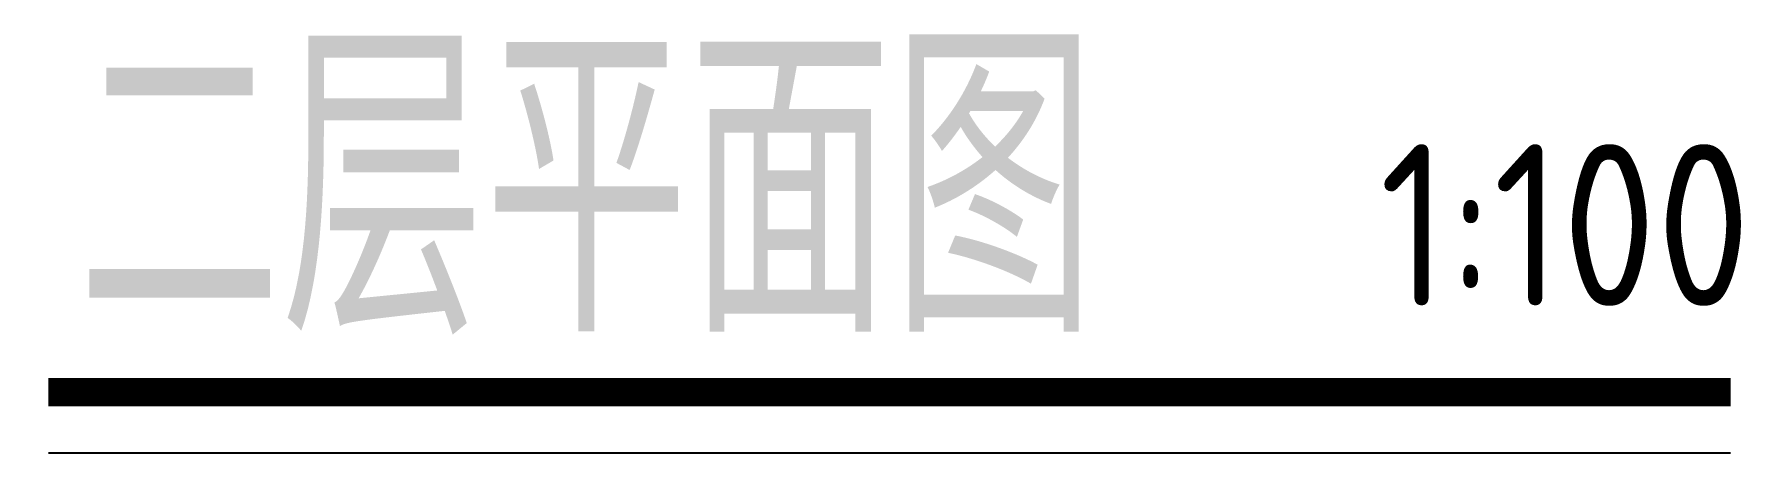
# Model space of a CAD drawing. Header units: millimetres. Extents: x -1807 to 2428, y 0 to 1036.
import ezdxf

# ---------------------------------------------------------------- set-up
doc = ezdxf.new("R2010")
doc.units = ezdxf.units.MM
doc.layers.add('PUB_TEXT', color=7, linetype='Continuous')
doc.styles.add('国标', font='gbenor.shx', dxfattribs={"bigfont": 'gbcbig.shx'})

# ---------------------------------------------------------------- blocks, each defined once
blk = doc.blocks.new('tumingbiaozhubili2')
at = {"layer": 'PUB_TEXT', "color": 4, "const_width": 70}
blk.add_lwpolyline([(-2082.2, 150), (2082.2, 150)], dxfattribs=at)
at = {"layer": 'PUB_TEXT', "color": 4}
blk.add_lwpolyline([(-2082.2, 0), (2082.2, 0)], dxfattribs=at)

msp = doc.modelspace()

# ---------------------------------------------------------------- block references
msp.add_blockref('tumingbiaozhubili2', (310.5, 0.1))

# ---------------------------------------------------------------- texts
at = {"layer": 'PUB_TEXT', "color": 7, "style": '国标'}
for s, height, p in [('二层平面图', 700, (-1699.1, 300.1)), ('1:100', 400, (1523.4, 363.8))]:
    msp.add_text(s, height=height, dxfattribs=at).set_placement(p)

doc.saveas('drawing.dxf')
